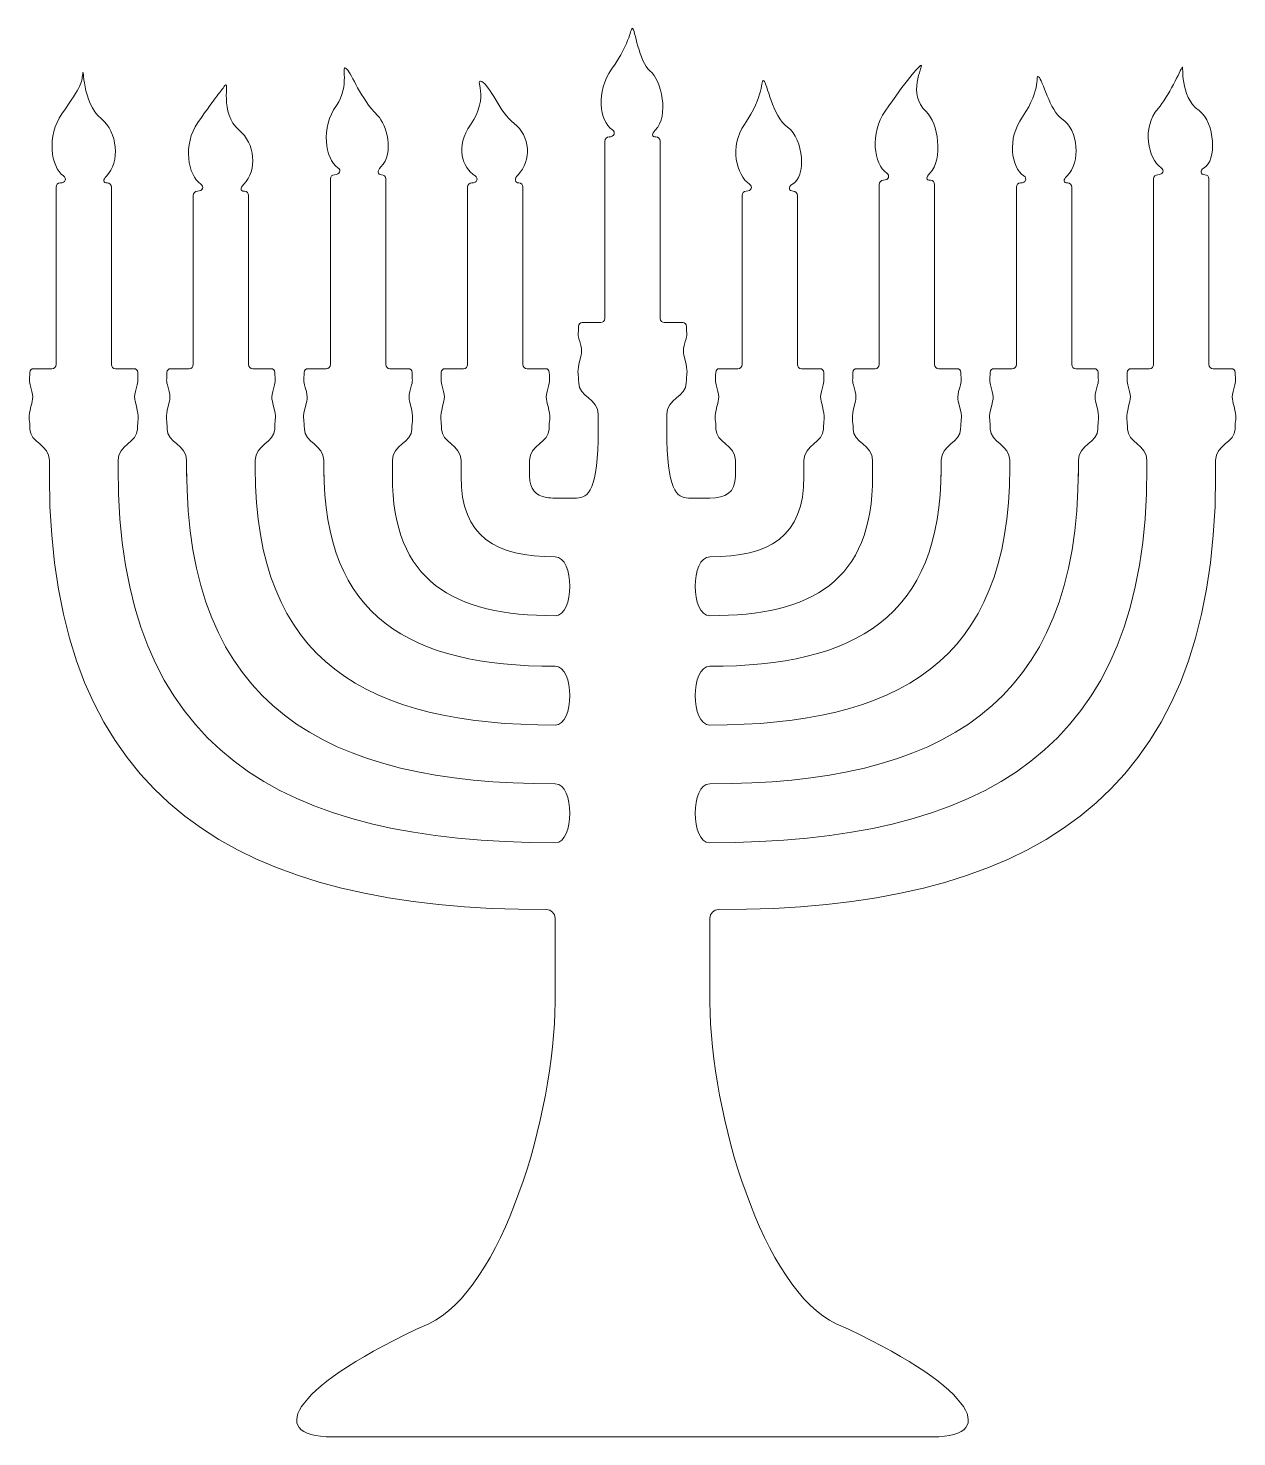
# Model space of a CAD drawing. Header units: millimetres. Extents: x -56 to 56, y -65 to 65.
import ezdxf

# ---------------------------------------------------------------- set-up
doc = ezdxf.new("R2010")
doc.units = ezdxf.units.MM
doc.header["$MEASUREMENT"] = 0
doc.layers.add('Layer 1', color=7, linetype='Continuous')

msp = doc.modelspace()

# ---------------------------------------------------------------- linework, layer by layer
at = {"layer": 'Layer 1', "lineweight": 9}
msp.add_open_spline([(48.6267, 51.6125), (48.4121, 51.6125), (48.2381, 51.4385), (48.2381, 51.2239), (48.2381, 51.2239), (48.2381, 51.2239), (48.2381, 43.7885), (48.2381, 43.7885), (48.2381, 43.7885), (48.2381, 43.7885), (48.2381, 34.0489), (48.2381, 34.0489), (48.2381, 34.0489), (48.2381, 33.8366), (48.066, 33.6645), (47.8537, 33.6645), (47.8537, 33.6645), (47.8537, 33.6645), (46.1484, 33.6665), (46.1484, 33.6665), (46.1484, 33.6665), (45.9574, 33.6665), (45.8025, 33.5116), (45.8025, 33.3206), (45.8025, 33.3206), (45.8025, 32.5403), (45.7001, 32.6641), (45.9136, 31.9143), (45.9136, 31.9143), (46.2258, 30.818), (46.0552, 30.8748), (45.8392, 29.8267), (45.8392, 29.8267), (45.6575, 28.9447), (45.8227, 28.9758), (45.8227, 28.075), (45.8227, 28.075), (45.8227, 26.8515), (47.6252, 26.6039), (47.6252, 25.1893), (47.6252, 25.1893), (47.6252, 25.1893), (47.6252, 23.7175), (47.6252, 23.7175), (47.6252, 23.7175), (47.6252, 23.7175), (47.6252, 24.4795), (47.6252, 24.4795), (47.6252, 24.4795), (47.6252, -1.6539), (32.477, -10.1909), (7.1442, -10.1909), (7.1442, -10.1909), (5.3478, -10.1909), (5.3478, -4.7499), (7.144, -4.7499), (7.144, -4.7499), (28.5012, -4.7499), (41.275, 2.4474), (41.275, 24.4795), (41.275, 24.4795), (41.275, 24.4795), (41.275, 23.7175), (41.275, 23.7175), (41.275, 23.7175), (41.275, 23.7175), (41.275, 25.1893), (41.275, 25.1893), (41.275, 25.1893), (41.275, 26.6039), (43.0775, 26.8515), (43.0775, 28.075), (43.0775, 28.075), (43.0775, 28.9758), (43.2427, 28.9447), (43.061, 29.8267), (43.061, 29.8267), (42.845, 30.8748), (42.6744, 30.818), (42.9866, 31.9143), (42.9866, 31.9143), (43.2001, 32.6641), (43.0977, 32.5403), (43.0977, 33.3206), (43.0977, 33.3206), (43.0977, 33.5116), (42.9428, 33.6665), (42.7518, 33.6665), (42.7518, 33.6665), (42.7518, 33.6665), (41.0465, 33.6645), (41.0465, 33.6645), (41.0465, 33.6645), (40.8342, 33.6645), (40.6621, 33.8366), (40.6621, 34.0489), (40.6621, 34.0489), (40.6621, 34.0489), (40.6621, 43.7885), (40.6621, 43.7885), (40.6621, 43.7885), (40.6621, 43.7885), (40.6621, 50.4619), (40.6621, 50.4619), (40.6621, 50.4619), (40.6621, 50.6765), (40.4881, 50.8505), (40.2735, 50.8505), (40.2735, 50.8505), (39.8838, 50.8505), (39.85, 51.126), (40.2131, 51.4867), (40.2131, 51.4867), (41.5074, 52.7729), (41.3116, 55.7281), (39.7458, 56.7827), (39.7458, 56.7827), (38.6355, 57.5305), (37.9593, 60.4182), (37.5929, 60.6746), (37.5929, 60.6746), (37.2265, 60.931), (37.9493, 59.6291), (36.0897, 56.9627), (36.0897, 56.9627), (34.6624, 54.9162), (35.0329, 52.3129), (36.235, 51.4972), (36.235, 51.4972), (36.5632, 51.2838), (36.418, 50.8505), (35.9265, 50.8505), (35.9265, 50.8505), (35.7119, 50.8505), (35.5379, 50.6765), (35.5379, 50.4619), (35.5379, 50.4619), (35.5379, 50.4619), (35.5379, 43.7885), (35.5379, 43.7885), (35.5379, 43.7885), (35.5379, 43.7885), (35.5379, 34.0489), (35.5379, 34.0489), (35.5379, 34.0489), (35.5379, 33.8366), (35.3658, 33.6645), (35.1535, 33.6645), (35.1535, 33.6645), (35.1535, 33.6645), (33.4482, 33.6665), (33.4482, 33.6665), (33.4482, 33.6665), (33.2572, 33.6665), (33.1023, 33.5116), (33.1023, 33.3206), (33.1023, 33.3206), (33.1023, 32.5403), (32.9999, 32.6641), (33.2134, 31.9143), (33.2134, 31.9143), (33.5256, 30.818), (33.355, 30.8748), (33.139, 29.8267), (33.139, 29.8267), (32.9573, 28.9447), (33.1225, 28.9758), (33.1225, 28.075), (33.1225, 28.075), (33.1225, 26.8515), (34.925, 26.6039), (34.925, 25.1893), (34.925, 25.1893), (34.925, 25.1893), (34.925, 23.7175), (34.925, 23.7175), (34.925, 23.7175), (34.925, 23.7175), (34.925, 24.4795), (34.925, 24.4795), (34.925, 24.4795), (34.925, 6.5487), (24.5443, 0.6913), (7.1628, 0.6913), (7.1628, 0.6913), (5.3478, 0.6913), (5.3478, 6.1323), (7.163, 6.1323), (7.163, 6.1323), (20.5689, 6.1323), (28.5752, 10.65), (28.5752, 24.4795), (28.5752, 24.4795), (28.5752, 24.4795), (28.5752, 23.7175), (28.5752, 23.7175), (28.5752, 23.7175), (28.5752, 23.7175), (28.5752, 25.1893), (28.5752, 25.1893), (28.5752, 25.1893), (28.5752, 26.6039), (30.3777, 26.8515), (30.3777, 28.075), (30.3777, 28.075), (30.3777, 28.9758), (30.5429, 28.9447), (30.3612, 29.8267), (30.3612, 29.8267), (30.1452, 30.8748), (29.9746, 30.818), (30.2868, 31.9143), (30.2868, 31.9143), (30.5003, 32.6641), (30.3979, 32.5403), (30.3979, 33.3206), (30.3979, 33.3206), (30.3979, 33.5116), (30.243, 33.6665), (30.052, 33.6665), (30.052, 33.6665), (30.052, 33.6665), (28.3467, 33.6645), (28.3467, 33.6645), (28.3467, 33.6645), (28.1344, 33.6645), (27.9623, 33.8366), (27.9623, 34.0489), (27.9623, 34.0489), (27.9623, 34.0489), (27.9623, 43.7885), (27.9623, 43.7885), (27.9623, 43.7885), (27.9623, 43.7885), (27.9623, 50.7159), (27.9623, 50.7159), (27.9623, 50.7159), (27.9623, 50.9305), (27.7883, 51.1045), (27.5737, 51.1045), (27.5737, 51.1045), (27.184, 51.1045), (27.1503, 51.38), (27.5133, 51.7407), (27.5133, 51.7407), (28.8076, 53.0268), (28.2874, 56.46), (27.1783, 57.4557), (27.1783, 57.4557), (25.3912, 59.0601), (26.9352, 61.7029), (26.7232, 61.7223), (26.7232, 61.7223), (26.5112, 61.7417), (25.2495, 60.1698), (23.3899, 57.5034), (23.3899, 57.5034), (21.9626, 55.4569), (22.3331, 52.5669), (23.5352, 51.7512), (23.5352, 51.7512), (23.8634, 51.5378), (23.7182, 51.1045), (23.2267, 51.1045), (23.2267, 51.1045), (23.0121, 51.1045), (22.8381, 50.9305), (22.8381, 50.7159), (22.8381, 50.7159), (22.8381, 50.7159), (22.8381, 43.7885), (22.8381, 43.7885), (22.8381, 43.7885), (22.8381, 43.7885), (22.8381, 34.0489), (22.8381, 34.0489), (22.8381, 34.0489), (22.8381, 33.8366), (22.666, 33.6645), (22.4537, 33.6645), (22.4537, 33.6645), (22.4537, 33.6645), (20.7484, 33.6665), (20.7484, 33.6665), (20.7484, 33.6665), (20.5574, 33.6665), (20.4025, 33.5116), (20.4025, 33.3206), (20.4025, 33.3206), (20.4025, 32.5403), (20.3001, 32.6641), (20.5136, 31.9143), (20.5136, 31.9143), (20.8258, 30.818), (20.6552, 30.8748), (20.4392, 29.8267), (20.4392, 29.8267), (20.2575, 28.9447), (20.4227, 28.9758), (20.4227, 28.075), (20.4227, 28.075), (20.4227, 26.8515), (22.2252, 26.6039), (22.2252, 25.1893), (22.2252, 25.1893), (22.2252, 25.1893), (22.2252, 23.7175), (22.2252, 23.7175), (22.2252, 23.7175), (22.2252, 13.9892), (16.5932, 10.8113), (7.163, 10.8113), (7.163, 10.8113), (5.3478, 10.8113), (5.3478, 16.2523), (7.163, 16.2523), (7.163, 16.2523), (12.6176, 16.2523), (15.8752, 18.0905), (15.8752, 23.7175), (15.8752, 23.7175), (15.8752, 23.7175), (15.8752, 25.1893), (15.8752, 25.1893), (15.8752, 25.1893), (15.8752, 26.6039), (17.6777, 26.8515), (17.6777, 28.075), (17.6777, 28.075), (17.6777, 28.9758), (17.8429, 28.9447), (17.6612, 29.8267), (17.6612, 29.8267), (17.4452, 30.8748), (17.2746, 30.818), (17.5868, 31.9143), (17.5868, 31.9143), (17.8003, 32.6641), (17.6979, 32.5403), (17.6979, 33.3206), (17.6979, 33.3206), (17.6979, 33.5116), (17.543, 33.6665), (17.352, 33.6665), (17.352, 33.6665), (17.352, 33.6665), (15.6467, 33.6645), (15.6467, 33.6645), (15.6467, 33.6645), (15.4344, 33.6645), (15.2623, 33.8366), (15.2623, 34.0489), (15.2623, 34.0489), (15.2623, 34.0489), (15.2623, 43.7885), (15.2623, 43.7885), (15.2623, 43.7885), (15.2623, 43.7885), (15.2623, 49.6999), (15.2623, 49.6999), (15.2623, 49.6999), (15.2623, 49.9145), (15.0883, 50.0885), (14.8737, 50.0885), (14.8737, 50.0885), (14.484, 50.0885), (14.3578, 50.4912), (14.8133, 50.7247), (14.8133, 50.7247), (16.0966, 51.3825), (15.8746, 54.9129), (14.346, 56.0207), (14.346, 56.0207), (12.9491, 57.0331), (12.4492, 60.1413), (12.149, 60.3095), (12.149, 60.3095), (11.8488, 60.4777), (12.2187, 58.9333), (10.3591, 56.2669), (10.3591, 56.2669), (8.9318, 54.2204), (9.6331, 51.5509), (10.8352, 50.7352), (10.8352, 50.7352), (11.1634, 50.5218), (11.0182, 50.0885), (10.5267, 50.0885), (10.5267, 50.0885), (10.3121, 50.0885), (10.1381, 49.9145), (10.1381, 49.6999), (10.1381, 49.6999), (10.1381, 49.6999), (10.1381, 43.7885), (10.1381, 43.7885), (10.1381, 43.7885), (10.1381, 43.7885), (10.1381, 34.0489), (10.1381, 34.0489), (10.1381, 34.0489), (10.1381, 33.8366), (9.966, 33.6645), (9.7537, 33.6645), (9.7537, 33.6645), (9.7537, 33.6645), (8.0484, 33.6665), (8.0484, 33.6665), (8.0484, 33.6665), (7.8574, 33.6665), (7.7025, 33.5116), (7.7025, 33.3206), (7.7025, 33.3206), (7.7025, 32.5403), (7.6001, 32.6641), (7.8136, 31.9143), (7.8136, 31.9143), (8.1258, 30.818), (7.9552, 30.8748), (7.7392, 29.8267), (7.7392, 29.8267), (7.5575, 28.9447), (7.7227, 28.9758), (7.7227, 28.075), (7.7227, 28.075), (7.7227, 26.8515), (9.5252, 26.6039), (9.5252, 25.1893), (9.5252, 25.1893), (9.5252, 25.1893), (9.5252, 23.7175), (9.5252, 23.7175), (9.5252, 23.7175), (9.5252, 22.1919), (8.6419, 21.6935), (7.163, 21.6935), (7.163, 21.6935), (7.163, 21.6935), (5.1758, 21.6935), (5.1758, 21.6935), (5.1758, 21.6935), (4.1087, 21.6935), (3.175, 22.4442), (3.175, 27.9795), (3.175, 27.9795), (3.175, 27.9795), (3.175, 29.4513), (3.175, 29.4513), (3.175, 29.4513), (3.175, 30.8659), (4.9775, 31.1135), (4.9775, 32.337), (4.9775, 32.337), (4.9775, 33.2378), (5.1427, 33.2067), (4.961, 34.0887), (4.961, 34.0887), (4.745, 35.1368), (4.5744, 35.08), (4.8866, 36.1763), (4.8866, 36.1763), (5.1001, 36.9261), (4.9977, 36.8023), (4.9977, 37.5826), (4.9977, 37.5826), (4.9977, 37.7736), (4.8428, 37.9285), (4.6518, 37.9285), (4.6518, 37.9285), (4.6518, 37.9285), (2.9465, 37.9265), (2.9465, 37.9265), (2.9465, 37.9265), (2.7342, 37.9265), (2.5621, 38.0986), (2.5621, 38.3109), (2.5621, 38.3109), (2.5621, 38.3109), (2.5621, 45.2228), (2.5621, 45.2228), (2.5621, 45.2228), (2.5621, 45.2228), (2.5621, 54.7239), (2.5621, 54.7239), (2.5621, 54.7239), (2.5621, 54.9385), (2.3881, 55.1125), (2.1735, 55.1125), (2.1735, 55.1125), (1.7838, 55.1125), (1.7501, 55.388), (2.1131, 55.7487), (2.1131, 55.7487), (3.4074, 57.0348), (2.7006, 60.354), (1.6128, 61.2322), (1.6128, 61.2322), (0.5931, 62.0554), (0.2121, 65.1433), (0, 65.1571), (0, 65.1571), (-0.2121, 65.1709), (-0.0845, 64.0345), (-1.9441, 61.3681), (-1.9441, 61.3681), (-3.3714, 59.3216), (-3.0671, 56.5749), (-1.865, 55.7592), (-1.865, 55.7592), (-1.5368, 55.5458), (-1.682, 55.1125), (-2.1735, 55.1125), (-2.1735, 55.1125), (-2.3881, 55.1125), (-2.5621, 54.9385), (-2.5621, 54.7239), (-2.5621, 54.7239), (-2.5621, 54.7239), (-2.5621, 45.2228), (-2.5621, 45.2228), (-2.5621, 45.2228), (-2.5621, 45.2228), (-2.5621, 38.3109), (-2.5621, 38.3109), (-2.5621, 38.3109), (-2.5621, 38.0986), (-2.7342, 37.9265), (-2.9465, 37.9265), (-2.9465, 37.9265), (-2.9465, 37.9265), (-4.6518, 37.9285), (-4.6518, 37.9285), (-4.6518, 37.9285), (-4.8428, 37.9285), (-4.9977, 37.7736), (-4.9977, 37.5826), (-4.9977, 37.5826), (-4.9977, 36.8023), (-5.1001, 36.9261), (-4.8866, 36.1763), (-4.8866, 36.1763), (-4.5744, 35.08), (-4.745, 35.1368), (-4.961, 34.0887), (-4.961, 34.0887), (-5.1427, 33.2067), (-4.9775, 33.2378), (-4.9775, 32.337), (-4.9775, 32.337), (-4.9775, 31.1135), (-3.175, 30.8659), (-3.175, 29.4513), (-3.175, 29.4513), (-3.175, 29.4513), (-3.175, 27.9795), (-3.175, 27.9795), (-3.175, 27.9795), (-3.175, 22.4442), (-4.1087, 21.6935), (-5.1758, 21.6935), (-5.1758, 21.6935), (-5.1758, 21.6935), (-7.163, 21.6935), (-7.163, 21.6935), (-7.163, 21.6935), (-7.4559, 21.6935), (-7.7255, 21.7132), (-7.9694, 21.7563), (-7.9694, 21.7563), (-8.957, 21.9312), (-9.5252, 22.4941), (-9.5252, 23.7175), (-9.5252, 23.7175), (-9.5252, 23.7175), (-9.5252, 25.1893), (-9.5252, 25.1893), (-9.5252, 25.1893), (-9.5252, 26.6039), (-7.7227, 26.8515), (-7.7227, 28.075), (-7.7227, 28.075), (-7.7227, 28.9758), (-7.5575, 28.9447), (-7.7392, 29.8267), (-7.7392, 29.8267), (-7.9552, 30.8748), (-8.1258, 30.818), (-7.8136, 31.9143), (-7.8136, 31.9143), (-7.6001, 32.6641), (-7.7025, 32.5403), (-7.7025, 33.3206), (-7.7025, 33.3206), (-7.7025, 33.5116), (-7.8574, 33.6665), (-8.0484, 33.6665), (-8.0484, 33.6665), (-8.0484, 33.6665), (-8.8791, 33.6655), (-8.8791, 33.6655), (-8.8791, 33.6655), (-8.8791, 33.6655), (-9.7537, 33.6645), (-9.7537, 33.6645), (-9.7537, 33.6645), (-9.966, 33.6645), (-10.1381, 33.8366), (-10.1381, 34.0489), (-10.1381, 34.0489), (-10.1381, 34.0489), (-10.1381, 36.2103), (-10.1381, 36.2103), (-10.1381, 36.2103), (-10.1381, 36.2103), (-10.1381, 41.7299), (-10.1381, 41.7299), (-10.1381, 41.7299), (-10.1381, 41.7299), (-10.1381, 43.7885), (-10.1381, 43.7885), (-10.1381, 43.7885), (-10.1381, 43.7885), (-10.1381, 50.4619), (-10.1381, 50.4619), (-10.1381, 50.4619), (-10.1381, 50.6765), (-10.3121, 50.8505), (-10.5267, 50.8505), (-10.5267, 50.8505), (-10.9164, 50.8505), (-10.9555, 51.2518), (-10.5926, 51.6125), (-10.5926, 51.6125), (-9.2983, 52.8985), (-9.4609, 55.2248), (-10.9662, 56.3638), (-10.9662, 56.3638), (-12.2749, 57.3541), (-13.1937, 59.8891), (-13.957, 60.2337), (-13.957, 60.2337), (-14.7203, 60.5783), (-13.1376, 58.9015), (-14.9972, 56.2351), (-14.9972, 56.2351), (-16.4245, 54.1886), (-15.7673, 52.3129), (-14.5652, 51.4972), (-14.5652, 51.4972), (-14.237, 51.2838), (-14.3822, 50.8505), (-14.8737, 50.8505), (-14.8737, 50.8505), (-15.0883, 50.8505), (-15.2623, 50.6765), (-15.2623, 50.4619), (-15.2623, 50.4619), (-15.2623, 50.4619), (-15.2623, 43.7885), (-15.2623, 43.7885), (-15.2623, 43.7885), (-15.2623, 43.7885), (-15.2623, 34.0489), (-15.2623, 34.0489), (-15.2623, 34.0489), (-15.2623, 33.8366), (-15.4344, 33.6645), (-15.6467, 33.6645), (-15.6467, 33.6645), (-15.6467, 33.6645), (-17.352, 33.6665), (-17.352, 33.6665), (-17.352, 33.6665), (-17.543, 33.6665), (-17.6979, 33.5116), (-17.6979, 33.3206), (-17.6979, 33.3206), (-17.6979, 32.5403), (-17.8003, 32.6641), (-17.5868, 31.9143), (-17.5868, 31.9143), (-17.2746, 30.818), (-17.4452, 30.8748), (-17.6612, 29.8267), (-17.6612, 29.8267), (-17.8429, 28.9447), (-17.6777, 28.9758), (-17.6777, 28.075), (-17.6777, 28.075), (-17.6777, 26.8515), (-15.8752, 26.6039), (-15.8752, 25.1893), (-15.8752, 25.1893), (-15.8752, 25.1893), (-15.8752, 23.7175), (-15.8752, 23.7175), (-15.8752, 23.7175), (-15.8752, 18.0905), (-12.6176, 16.2523), (-7.163, 16.2523), (-7.163, 16.2523), (-5.3478, 16.2523), (-5.3478, 10.8113), (-7.163, 10.8113), (-7.163, 10.8113), (-16.5932, 10.8113), (-22.2252, 13.9892), (-22.2252, 23.7175), (-22.2252, 23.7175), (-22.2252, 23.7175), (-22.2252, 25.1893), (-22.2252, 25.1893), (-22.2252, 25.1893), (-22.2252, 26.6039), (-20.4227, 26.8515), (-20.4227, 28.075), (-20.4227, 28.075), (-20.4227, 28.9758), (-20.2575, 28.9447), (-20.4392, 29.8267), (-20.4392, 29.8267), (-20.6552, 30.8748), (-20.8258, 30.818), (-20.5136, 31.9143), (-20.5136, 31.9143), (-20.3001, 32.6641), (-20.4025, 32.5403), (-20.4025, 33.3206), (-20.4025, 33.3206), (-20.4025, 33.5116), (-20.5574, 33.6665), (-20.7484, 33.6665), (-20.7484, 33.6665), (-20.7484, 33.6665), (-22.4537, 33.6645), (-22.4537, 33.6645), (-22.4537, 33.6645), (-22.666, 33.6645), (-22.8381, 33.8366), (-22.8381, 34.0489), (-22.8381, 34.0489), (-22.8381, 34.0489), (-22.8381, 43.7885), (-22.8381, 43.7885), (-22.8381, 43.7885), (-22.8381, 43.7885), (-22.8381, 51.2239), (-22.8381, 51.2239), (-22.8381, 51.2239), (-22.8381, 51.4385), (-23.0121, 51.6125), (-23.2267, 51.6125), (-23.2267, 51.6125), (-23.6164, 51.6125), (-23.6527, 51.9734), (-23.2898, 52.3341), (-23.2898, 52.3341), (-21.9955, 53.6201), (-22.8049, 56.2969), (-23.578, 57.0707), (-23.578, 57.0707), (-25.2754, 58.7699), (-25.8887, 60.8257), (-26.4696, 61.4035), (-26.4696, 61.4035), (-27.0505, 61.9813), (-26.1182, 59.7912), (-27.4105, 58.0114), (-27.4105, 58.0114), (-28.8766, 55.9923), (-28.4673, 53.0749), (-27.2652, 52.2592), (-27.2652, 52.2592), (-26.937, 52.0458), (-27.0822, 51.6125), (-27.5737, 51.6125), (-27.5737, 51.6125), (-27.7883, 51.6125), (-27.9623, 51.4385), (-27.9623, 51.2239), (-27.9623, 51.2239), (-27.9623, 51.2239), (-27.9623, 43.7885), (-27.9623, 43.7885), (-27.9623, 43.7885), (-27.9623, 43.7885), (-27.9623, 34.0489), (-27.9623, 34.0489), (-27.9623, 34.0489), (-27.9623, 33.8366), (-28.1344, 33.6645), (-28.3467, 33.6645), (-28.3467, 33.6645), (-28.3467, 33.6645), (-30.052, 33.6665), (-30.052, 33.6665), (-30.052, 33.6665), (-30.243, 33.6665), (-30.3979, 33.5116), (-30.3979, 33.3206), (-30.3979, 33.3206), (-30.3979, 32.5403), (-30.5003, 32.6641), (-30.2868, 31.9143), (-30.2868, 31.9143), (-29.9746, 30.818), (-30.1452, 30.8748), (-30.3612, 29.8267), (-30.3612, 29.8267), (-30.5429, 28.9447), (-30.3777, 28.9758), (-30.3777, 28.075), (-30.3777, 28.075), (-30.3777, 26.8515), (-28.5752, 26.6039), (-28.5752, 25.1893), (-28.5752, 25.1893), (-28.5752, 25.1893), (-28.5752, 23.7175), (-28.5752, 23.7175), (-28.5752, 23.7175), (-28.5752, 23.7175), (-28.5752, 24.4795), (-28.5752, 24.4795), (-28.5752, 24.4795), (-28.5752, 10.65), (-20.5689, 6.1323), (-7.163, 6.1323), (-7.163, 6.1323), (-5.3478, 6.1323), (-5.3478, 0.6913), (-7.1628, 0.6913), (-7.1628, 0.6913), (-24.5443, 0.6913), (-34.925, 6.5487), (-34.925, 24.4795), (-34.925, 24.4795), (-34.925, 24.4795), (-34.925, 23.7175), (-34.925, 23.7175), (-34.925, 23.7175), (-34.925, 23.7175), (-34.925, 25.1893), (-34.925, 25.1893), (-34.925, 25.1893), (-34.925, 26.6039), (-33.1225, 26.8515), (-33.1225, 28.075), (-33.1225, 28.075), (-33.1225, 28.9758), (-32.9573, 28.9447), (-33.139, 29.8267), (-33.139, 29.8267), (-33.355, 30.8748), (-33.5256, 30.818), (-33.2134, 31.9143), (-33.2134, 31.9143), (-32.9999, 32.6641), (-33.1023, 32.5403), (-33.1023, 33.3206), (-33.1023, 33.3206), (-33.1023, 33.5116), (-33.2572, 33.6665), (-33.4482, 33.6665), (-33.4482, 33.6665), (-33.4482, 33.6665), (-35.1535, 33.6645), (-35.1535, 33.6645), (-35.1535, 33.6645), (-35.3658, 33.6645), (-35.5379, 33.8366), (-35.5379, 34.0489), (-35.5379, 34.0489), (-35.5379, 34.0489), (-35.5379, 43.7885), (-35.5379, 43.7885), (-35.5379, 43.7885), (-35.5379, 43.7885), (-35.5379, 49.6999), (-35.5379, 49.6999), (-35.5379, 49.6999), (-35.5379, 49.9145), (-35.7119, 50.0885), (-35.9265, 50.0885), (-35.9265, 50.0885), (-36.3162, 50.0885), (-36.3499, 50.364), (-35.9869, 50.7247), (-35.9869, 50.7247), (-34.6926, 52.0108), (-34.9481, 54.5397), (-36.4101, 55.7341), (-36.4101, 55.7341), (-38.2702, 57.2536), (-37.2595, 60.5327), (-37.7307, 59.863), (-37.7307, 59.863), (-38.2019, 59.1933), (-38.3719, 59.1098), (-40.2316, 56.4433), (-40.2316, 56.4433), (-41.659, 54.3967), (-41.1671, 51.5509), (-39.965, 50.7352), (-39.965, 50.7352), (-39.6368, 50.5218), (-39.782, 50.0885), (-40.2735, 50.0885), (-40.2735, 50.0885), (-40.4881, 50.0885), (-40.6621, 49.9145), (-40.6621, 49.6999), (-40.6621, 49.6999), (-40.6621, 49.6999), (-40.6621, 43.7885), (-40.6621, 43.7885), (-40.6621, 43.7885), (-40.6621, 43.7885), (-40.6621, 34.0489), (-40.6621, 34.0489), (-40.6621, 34.0489), (-40.6621, 33.8366), (-40.8342, 33.6645), (-41.0465, 33.6645), (-41.0465, 33.6645), (-41.0465, 33.6645), (-42.7518, 33.6665), (-42.7518, 33.6665), (-42.7518, 33.6665), (-42.9428, 33.6665), (-43.0977, 33.5116), (-43.0977, 33.3206), (-43.0977, 33.3206), (-43.0977, 32.5403), (-43.2001, 32.6641), (-42.9866, 31.9143), (-42.9866, 31.9143), (-42.6744, 30.818), (-42.845, 30.8748), (-43.061, 29.8267), (-43.061, 29.8267), (-43.2427, 28.9447), (-43.0775, 28.9758), (-43.0775, 28.075), (-43.0775, 28.075), (-43.0775, 26.8515), (-41.275, 26.6039), (-41.275, 25.1893), (-41.275, 25.1893), (-41.275, 25.1893), (-41.275, 23.7175), (-41.275, 23.7175), (-41.275, 23.7175), (-41.275, 23.7175), (-41.275, 24.4795), (-41.275, 24.4795), (-41.275, 24.4795), (-41.275, 2.4474), (-28.5012, -4.7499), (-7.144, -4.7499), (-7.144, -4.7499), (-5.3478, -4.7499), (-5.3478, -10.1909), (-7.1442, -10.1909), (-7.1442, -10.1909), (-32.477, -10.1909), (-47.6252, -1.6539), (-47.6252, 24.4795), (-47.6252, 24.4795), (-47.6252, 24.4795), (-47.6252, 23.7175), (-47.6252, 23.7175), (-47.6252, 23.7175), (-47.6252, 23.7175), (-47.6252, 25.1893), (-47.6252, 25.1893), (-47.6252, 25.1893), (-47.6252, 26.6039), (-45.8227, 26.8515), (-45.8227, 28.075), (-45.8227, 28.075), (-45.8227, 28.9758), (-45.6575, 28.9447), (-45.8392, 29.8267), (-45.8392, 29.8267), (-46.0552, 30.8748), (-46.2258, 30.818), (-45.9136, 31.9143), (-45.9136, 31.9143), (-45.7001, 32.6641), (-45.8025, 32.5403), (-45.8025, 33.3206), (-45.8025, 33.3206), (-45.8025, 33.5116), (-45.9574, 33.6665), (-46.1484, 33.6665), (-46.1484, 33.6665), (-46.1484, 33.6665), (-47.8537, 33.6645), (-47.8537, 33.6645), (-47.8537, 33.6645), (-48.066, 33.6645), (-48.2381, 33.8366), (-48.2381, 34.0489), (-48.2381, 34.0489), (-48.2381, 34.0489), (-48.2381, 43.7885), (-48.2381, 43.7885), (-48.2381, 43.7885), (-48.2381, 43.7885), (-48.2381, 50.4619), (-48.2381, 50.4619), (-48.2381, 50.4619), (-48.2381, 50.6765), (-48.4121, 50.8505), (-48.6267, 50.8505), (-48.6267, 50.8505), (-49.0164, 50.8505), (-49.0502, 51.126), (-48.6871, 51.4867), (-48.6871, 51.4867), (-47.3928, 52.7729), (-47.6924, 55.5883), (-49.1544, 56.7827), (-49.1544, 56.7827), (-51.0145, 58.3022), (-50.7645, 61.8073), (-50.8884, 60.9392), (-50.8884, 60.9392), (-51.0123, 60.0711), (-50.9508, 59.9159), (-52.8105, 57.2494), (-52.8105, 57.2494), (-54.2379, 55.2028), (-53.8673, 52.3129), (-52.6652, 51.4972), (-52.6652, 51.4972), (-52.337, 51.2838), (-52.4822, 50.8505), (-52.9737, 50.8505), (-52.9737, 50.8505), (-53.1883, 50.8505), (-53.3623, 50.6765), (-53.3623, 50.4619), (-53.3623, 50.4619), (-53.3623, 50.4619), (-53.3623, 43.7885), (-53.3623, 43.7885), (-53.3623, 43.7885), (-53.3623, 43.7885), (-53.3623, 34.0489), (-53.3623, 34.0489), (-53.3623, 34.0489), (-53.3623, 33.8366), (-53.5344, 33.6645), (-53.7467, 33.6645), (-53.7467, 33.6645), (-53.7467, 33.6645), (-55.452, 33.6665), (-55.452, 33.6665), (-55.452, 33.6665), (-55.643, 33.6665), (-55.7979, 33.5116), (-55.7979, 33.3206), (-55.7979, 33.3206), (-55.7979, 32.5403), (-55.9003, 32.6641), (-55.6868, 31.9143), (-55.6868, 31.9143), (-55.3746, 30.818), (-55.5452, 30.8748), (-55.7612, 29.8267), (-55.7612, 29.8267), (-55.9429, 28.9447), (-55.7777, 28.9758), (-55.7777, 28.075), (-55.7777, 28.075), (-55.7777, 26.8515), (-53.9752, 26.6039), (-53.9752, 25.1893), (-53.9752, 25.1893), (-53.9752, 25.1893), (-53.9752, 23.7175), (-53.9752, 23.7175), (-53.9752, 23.7175), (-53.9752, -6.6682), (-35.9063, -16.3834), (-7.9597, -16.3834), (-7.9597, -16.3834), (-7.9597, -16.3834), (-7.9725, -16.3834), (-7.9725, -16.3834), (-7.9725, -16.3834), (-7.5296, -16.3834), (-7.1705, -16.7388), (-7.1705, -17.1772), (-7.1705, -17.1772), (-7.1705, -17.1772), (-7.1724, -24.9536), (-7.1724, -24.9536), (-7.1724, -24.9536), (-7.1724, -35.3452), (-12.1741, -51.6995), (-18.8515, -54.6962), (-18.8515, -54.6962), (-31.2166, -60.2453), (-34.237, -65.1637), (-27.7815, -65.1637), (-27.7815, -65.1637), (-27.7815, -65.1637), (0, -65.1637), (0, -65.1637), (0, -65.1637), (0, -65.1637), (27.7815, -65.1637), (27.7815, -65.1637), (27.7815, -65.1637), (34.237, -65.1637), (31.2166, -60.2453), (18.8515, -54.6962), (18.8515, -54.6962), (12.1741, -51.6995), (7.1724, -35.3452), (7.1724, -24.9536), (7.1724, -24.9536), (7.1724, -24.9536), (7.1705, -17.1772), (7.1705, -17.1772), (7.1705, -17.1772), (7.1705, -16.7388), (7.5296, -16.3834), (7.9725, -16.3834), (7.9725, -16.3834), (7.9725, -16.3834), (7.9597, -16.3834), (7.9597, -16.3834), (7.9597, -16.3834), (35.9063, -16.3834), (53.9752, -6.6682), (53.9752, 23.7175), (53.9752, 23.7175), (53.9752, 23.7175), (53.9752, 25.1893), (53.9752, 25.1893), (53.9752, 25.1893), (53.9752, 26.6039), (55.7777, 26.8515), (55.7777, 28.075), (55.7777, 28.075), (55.7777, 28.9758), (55.9429, 28.9447), (55.7612, 29.8267), (55.7612, 29.8267), (55.5452, 30.8748), (55.3746, 30.818), (55.6868, 31.9143), (55.6868, 31.9143), (55.9003, 32.6641), (55.7979, 32.5403), (55.7979, 33.3206), (55.7979, 33.3206), (55.7979, 33.5116), (55.643, 33.6665), (55.452, 33.6665), (55.452, 33.6665), (55.452, 33.6665), (53.7467, 33.6645), (53.7467, 33.6645), (53.7467, 33.6645), (53.5344, 33.6645), (53.3623, 33.8366), (53.3623, 34.0489), (53.3623, 34.0489), (53.3623, 34.0489), (53.3623, 43.7885), (53.3623, 43.7885), (53.3623, 43.7885), (53.3623, 43.7885), (53.3623, 51.2239), (53.3623, 51.2239), (53.3623, 51.2239), (53.3623, 51.4385), (53.1883, 51.6125), (52.9737, 51.6125), (52.9737, 51.6125), (52.584, 51.6125), (52.4621, 52.0071), (52.9133, 52.2487), (52.9133, 52.2487), (54.0698, 52.8679), (53.9691, 56.4293), (52.446, 57.5447), (52.446, 57.5447), (50.597, 58.8988), (51.0233, 61.7536), (50.8884, 61.5524), (50.8884, 61.5524), (50.7535, 61.3512), (49.5858, 58.7832), (48.6576, 57.7357), (48.6576, 57.7357), (47.1121, 55.9916), (47.7331, 53.0749), (48.9352, 52.2592), (48.9352, 52.2592), (49.2634, 52.0458), (49.1182, 51.6125), (48.6267, 51.6125)], degree=3, knots=[0, 0, 0, 0, 0.00330033, 0.00330033, 0.00330033, 0.00330033, 0.00660066, 0.00660066, 0.00660066, 0.00660066, 0.00990099, 0.00990099, 0.00990099, 0.00990099, 0.01320132, 0.01320132, 0.01320132, 0.01320132, 0.01650165, 0.01650165, 0.01650165, 0.01650165, 0.01980198, 0.01980198, 0.01980198, 0.01980198, 0.02310231, 0.02310231, 0.02310231, 0.02310231, 0.02640264, 0.02640264, 0.02640264, 0.02640264, 0.02970297, 0.02970297, 0.02970297, 0.02970297, 0.0330033, 0.0330033, 0.0330033, 0.0330033, 0.03630363, 0.03630363, 0.03630363, 0.03630363, 0.03960396, 0.03960396, 0.03960396, 0.03960396, 0.04290429, 0.04290429, 0.04290429, 0.04290429, 0.04620462, 0.04620462, 0.04620462, 0.04620462, 0.04950495, 0.04950495, 0.04950495, 0.04950495, 0.05280528, 0.05280528, 0.05280528, 0.05280528, 0.05610561, 0.05610561, 0.05610561, 0.05610561, 0.05940594, 0.05940594, 0.05940594, 0.05940594, 0.06270627, 0.06270627, 0.06270627, 0.06270627, 0.0660066, 0.0660066, 0.0660066, 0.0660066, 0.06930693, 0.06930693, 0.06930693, 0.06930693, 0.07260726, 0.07260726, 0.07260726, 0.07260726, 0.07590759, 0.07590759, 0.07590759, 0.07590759, 0.07920792, 0.07920792, 0.07920792, 0.07920792, 0.08250825, 0.08250825, 0.08250825, 0.08250825, 0.08580858, 0.08580858, 0.08580858, 0.08580858, 0.08910891, 0.08910891, 0.08910891, 0.08910891, 0.09240924, 0.09240924, 0.09240924, 0.09240924, 0.09570957, 0.09570957, 0.09570957, 0.09570957, 0.0990099, 0.0990099, 0.0990099, 0.0990099, 0.10231023, 0.10231023, 0.10231023, 0.10231023, 0.10561056, 0.10561056, 0.10561056, 0.10561056, 0.10891089, 0.10891089, 0.10891089, 0.10891089, 0.11221122, 0.11221122, 0.11221122, 0.11221122, 0.11551155, 0.11551155, 0.11551155, 0.11551155, 0.11881188, 0.11881188, 0.11881188, 0.11881188, 0.12211221, 0.12211221, 0.12211221, 0.12211221, 0.12541254, 0.12541254, 0.12541254, 0.12541254, 0.12871287, 0.12871287, 0.12871287, 0.12871287, 0.1320132, 0.1320132, 0.1320132, 0.1320132, 0.13531353, 0.13531353, 0.13531353, 0.13531353, 0.13861386, 0.13861386, 0.13861386, 0.13861386, 0.14191419, 0.14191419, 0.14191419, 0.14191419, 0.14521452, 0.14521452, 0.14521452, 0.14521452, 0.14851485, 0.14851485, 0.14851485, 0.14851485, 0.15181518, 0.15181518, 0.15181518, 0.15181518, 0.15511551, 0.15511551, 0.15511551, 0.15511551, 0.15841584, 0.15841584, 0.15841584, 0.15841584, 0.16171617, 0.16171617, 0.16171617, 0.16171617, 0.1650165, 0.1650165, 0.1650165, 0.1650165, 0.16831683, 0.16831683, 0.16831683, 0.16831683, 0.17161716, 0.17161716, 0.17161716, 0.17161716, 0.17491749, 0.17491749, 0.17491749, 0.17491749, 0.17821782, 0.17821782, 0.17821782, 0.17821782, 0.18151815, 0.18151815, 0.18151815, 0.18151815, 0.18481848, 0.18481848, 0.18481848, 0.18481848, 0.18811881, 0.18811881, 0.18811881, 0.18811881, 0.19141914, 0.19141914, 0.19141914, 0.19141914, 0.19471947, 0.19471947, 0.19471947, 0.19471947, 0.1980198, 0.1980198, 0.1980198, 0.1980198, 0.20132013, 0.20132013, 0.20132013, 0.20132013, 0.20462046, 0.20462046, 0.20462046, 0.20462046, 0.20792079, 0.20792079, 0.20792079, 0.20792079, 0.21122112, 0.21122112, 0.21122112, 0.21122112, 0.21452145, 0.21452145, 0.21452145, 0.21452145, 0.21782178, 0.21782178, 0.21782178, 0.21782178, 0.22112211, 0.22112211, 0.22112211, 0.22112211, 0.22442244, 0.22442244, 0.22442244, 0.22442244, 0.22772277, 0.22772277, 0.22772277, 0.22772277, 0.2310231, 0.2310231, 0.2310231, 0.2310231, 0.23432343, 0.23432343, 0.23432343, 0.23432343, 0.23762376, 0.23762376, 0.23762376, 0.23762376, 0.24092409, 0.24092409, 0.24092409, 0.24092409, 0.24422442, 0.24422442, 0.24422442, 0.24422442, 0.24752475, 0.24752475, 0.24752475, 0.24752475, 0.25082508, 0.25082508, 0.25082508, 0.25082508, 0.25412541, 0.25412541, 0.25412541, 0.25412541, 0.25742574, 0.25742574, 0.25742574, 0.25742574, 0.26072607, 0.26072607, 0.26072607, 0.26072607, 0.2640264, 0.2640264, 0.2640264, 0.2640264, 0.26732673, 0.26732673, 0.26732673, 0.26732673, 0.27062706, 0.27062706, 0.27062706, 0.27062706, 0.27392739, 0.27392739, 0.27392739, 0.27392739, 0.27722772, 0.27722772, 0.27722772, 0.27722772, 0.28052805, 0.28052805, 0.28052805, 0.28052805, 0.28382838, 0.28382838, 0.28382838, 0.28382838, 0.28712871, 0.28712871, 0.28712871, 0.28712871, 0.29042904, 0.29042904, 0.29042904, 0.29042904, 0.29372937, 0.29372937, 0.29372937, 0.29372937, 0.2970297, 0.2970297, 0.2970297, 0.2970297, 0.30033003, 0.30033003, 0.30033003, 0.30033003, 0.30363036, 0.30363036, 0.30363036, 0.30363036, 0.30693069, 0.30693069, 0.30693069, 0.30693069, 0.31023102, 0.31023102, 0.31023102, 0.31023102, 0.31353135, 0.31353135, 0.31353135, 0.31353135, 0.31683168, 0.31683168, 0.31683168, 0.31683168, 0.32013201, 0.32013201, 0.32013201, 0.32013201, 0.32343234, 0.32343234, 0.32343234, 0.32343234, 0.32673267, 0.32673267, 0.32673267, 0.32673267, 0.330033, 0.330033, 0.330033, 0.330033, 0.33333333, 0.33333333, 0.33333333, 0.33333333, 0.33663366, 0.33663366, 0.33663366, 0.33663366, 0.33993399, 0.33993399, 0.33993399, 0.33993399, 0.34323432, 0.34323432, 0.34323432, 0.34323432, 0.34653465, 0.34653465, 0.34653465, 0.34653465, 0.34983498, 0.34983498, 0.34983498, 0.34983498, 0.35313531, 0.35313531, 0.35313531, 0.35313531, 0.35643564, 0.35643564, 0.35643564, 0.35643564, 0.35973597, 0.35973597, 0.35973597, 0.35973597, 0.3630363, 0.3630363, 0.3630363, 0.3630363, 0.36633663, 0.36633663, 0.36633663, 0.36633663, 0.36963696, 0.36963696, 0.36963696, 0.36963696, 0.37293729, 0.37293729, 0.37293729, 0.37293729, 0.37623762, 0.37623762, 0.37623762, 0.37623762, 0.37953795, 0.37953795, 0.37953795, 0.37953795, 0.38283828, 0.38283828, 0.38283828, 0.38283828, 0.38613861, 0.38613861, 0.38613861, 0.38613861, 0.38943894, 0.38943894, 0.38943894, 0.38943894, 0.39273927, 0.39273927, 0.39273927, 0.39273927, 0.3960396, 0.3960396, 0.3960396, 0.3960396, 0.39933993, 0.39933993, 0.39933993, 0.39933993, 0.40264026, 0.40264026, 0.40264026, 0.40264026, 0.40594059, 0.40594059, 0.40594059, 0.40594059, 0.40924092, 0.40924092, 0.40924092, 0.40924092, 0.41254125, 0.41254125, 0.41254125, 0.41254125, 0.41584158, 0.41584158, 0.41584158, 0.41584158, 0.41914191, 0.41914191, 0.41914191, 0.41914191, 0.42244224, 0.42244224, 0.42244224, 0.42244224, 0.42574257, 0.42574257, 0.42574257, 0.42574257, 0.4290429, 0.4290429, 0.4290429, 0.4290429, 0.43234323, 0.43234323, 0.43234323, 0.43234323, 0.43564356, 0.43564356, 0.43564356, 0.43564356, 0.43894389, 0.43894389, 0.43894389, 0.43894389, 0.44224422, 0.44224422, 0.44224422, 0.44224422, 0.44554455, 0.44554455, 0.44554455, 0.44554455, 0.44884488, 0.44884488, 0.44884488, 0.44884488, 0.45214521, 0.45214521, 0.45214521, 0.45214521, 0.45544554, 0.45544554, 0.45544554, 0.45544554, 0.45874587, 0.45874587, 0.45874587, 0.45874587, 0.4620462, 0.4620462, 0.4620462, 0.4620462, 0.46534653, 0.46534653, 0.46534653, 0.46534653, 0.46864686, 0.46864686, 0.46864686, 0.46864686, 0.47194719, 0.47194719, 0.47194719, 0.47194719, 0.47524752, 0.47524752, 0.47524752, 0.47524752, 0.47854785, 0.47854785, 0.47854785, 0.47854785, 0.48184818, 0.48184818, 0.48184818, 0.48184818, 0.48514851, 0.48514851, 0.48514851, 0.48514851, 0.48844884, 0.48844884, 0.48844884, 0.48844884, 0.49174917, 0.49174917, 0.49174917, 0.49174917, 0.4950495, 0.4950495, 0.4950495, 0.4950495, 0.49834983, 0.49834983, 0.49834983, 0.49834983, 0.50165017, 0.50165017, 0.50165017, 0.50165017, 0.5049505, 0.5049505, 0.5049505, 0.5049505, 0.50825083, 0.50825083, 0.50825083, 0.50825083, 0.51155116, 0.51155116, 0.51155116, 0.51155116, 0.51485149, 0.51485149, 0.51485149, 0.51485149, 0.51815182, 0.51815182, 0.51815182, 0.51815182, 0.52145215, 0.52145215, 0.52145215, 0.52145215, 0.52475248, 0.52475248, 0.52475248, 0.52475248, 0.52805281, 0.52805281, 0.52805281, 0.52805281, 0.53135314, 0.53135314, 0.53135314, 0.53135314, 0.53465347, 0.53465347, 0.53465347, 0.53465347, 0.5379538, 0.5379538, 0.5379538, 0.5379538, 0.54125413, 0.54125413, 0.54125413, 0.54125413, 0.54455446, 0.54455446, 0.54455446, 0.54455446, 0.54785479, 0.54785479, 0.54785479, 0.54785479, 0.55115512, 0.55115512, 0.55115512, 0.55115512, 0.55445545, 0.55445545, 0.55445545, 0.55445545, 0.55775578, 0.55775578, 0.55775578, 0.55775578, 0.56105611, 0.56105611, 0.56105611, 0.56105611, 0.56435644, 0.56435644, 0.56435644, 0.56435644, 0.56765677, 0.56765677, 0.56765677, 0.56765677, 0.5709571, 0.5709571, 0.5709571, 0.5709571, 0.57425743, 0.57425743, 0.57425743, 0.57425743, 0.57755776, 0.57755776, 0.57755776, 0.57755776, 0.58085809, 0.58085809, 0.58085809, 0.58085809, 0.58415842, 0.58415842, 0.58415842, 0.58415842, 0.58745875, 0.58745875, 0.58745875, 0.58745875, 0.59075908, 0.59075908, 0.59075908, 0.59075908, 0.59405941, 0.59405941, 0.59405941, 0.59405941, 0.59735974, 0.59735974, 0.59735974, 0.59735974, 0.60066007, 0.60066007, 0.60066007, 0.60066007, 0.6039604, 0.6039604, 0.6039604, 0.6039604, 0.60726073, 0.60726073, 0.60726073, 0.60726073, 0.61056106, 0.61056106, 0.61056106, 0.61056106, 0.61386139, 0.61386139, 0.61386139, 0.61386139, 0.61716172, 0.61716172, 0.61716172, 0.61716172, 0.62046205, 0.62046205, 0.62046205, 0.62046205, 0.62376238, 0.62376238, 0.62376238, 0.62376238, 0.62706271, 0.62706271, 0.62706271, 0.62706271, 0.63036304, 0.63036304, 0.63036304, 0.63036304, 0.63366337, 0.63366337, 0.63366337, 0.63366337, 0.6369637, 0.6369637, 0.6369637, 0.6369637, 0.64026403, 0.64026403, 0.64026403, 0.64026403, 0.64356436, 0.64356436, 0.64356436, 0.64356436, 0.64686469, 0.64686469, 0.64686469, 0.64686469, 0.65016502, 0.65016502, 0.65016502, 0.65016502, 0.65346535, 0.65346535, 0.65346535, 0.65346535, 0.65676568, 0.65676568, 0.65676568, 0.65676568, 0.66006601, 0.66006601, 0.66006601, 0.66006601, 0.66336634, 0.66336634, 0.66336634, 0.66336634, 0.66666667, 0.66666667, 0.66666667, 0.66666667, 0.669967, 0.669967, 0.669967, 0.669967, 0.67326733, 0.67326733, 0.67326733, 0.67326733, 0.67656766, 0.67656766, 0.67656766, 0.67656766, 0.67986799, 0.67986799, 0.67986799, 0.67986799, 0.68316832, 0.68316832, 0.68316832, 0.68316832, 0.68646865, 0.68646865, 0.68646865, 0.68646865, 0.68976898, 0.68976898, 0.68976898, 0.68976898, 0.69306931, 0.69306931, 0.69306931, 0.69306931, 0.69636964, 0.69636964, 0.69636964, 0.69636964, 0.69966997, 0.69966997, 0.69966997, 0.69966997, 0.7029703, 0.7029703, 0.7029703, 0.7029703, 0.70627063, 0.70627063, 0.70627063, 0.70627063, 0.70957096, 0.70957096, 0.70957096, 0.70957096, 0.71287129, 0.71287129, 0.71287129, 0.71287129, 0.71617162, 0.71617162, 0.71617162, 0.71617162, 0.71947195, 0.71947195, 0.71947195, 0.71947195, 0.72277228, 0.72277228, 0.72277228, 0.72277228, 0.72607261, 0.72607261, 0.72607261, 0.72607261, 0.72937294, 0.72937294, 0.72937294, 0.72937294, 0.73267327, 0.73267327, 0.73267327, 0.73267327, 0.7359736, 0.7359736, 0.7359736, 0.7359736, 0.73927393, 0.73927393, 0.73927393, 0.73927393, 0.74257426, 0.74257426, 0.74257426, 0.74257426, 0.74587459, 0.74587459, 0.74587459, 0.74587459, 0.74917492, 0.74917492, 0.74917492, 0.74917492, 0.75247525, 0.75247525, 0.75247525, 0.75247525, 0.75577558, 0.75577558, 0.75577558, 0.75577558, 0.75907591, 0.75907591, 0.75907591, 0.75907591, 0.76237624, 0.76237624, 0.76237624, 0.76237624, 0.76567657, 0.76567657, 0.76567657, 0.76567657, 0.7689769, 0.7689769, 0.7689769, 0.7689769, 0.77227723, 0.77227723, 0.77227723, 0.77227723, 0.77557756, 0.77557756, 0.77557756, 0.77557756, 0.77887789, 0.77887789, 0.77887789, 0.77887789, 0.78217822, 0.78217822, 0.78217822, 0.78217822, 0.78547855, 0.78547855, 0.78547855, 0.78547855, 0.78877888, 0.78877888, 0.78877888, 0.78877888, 0.79207921, 0.79207921, 0.79207921, 0.79207921, 0.79537954, 0.79537954, 0.79537954, 0.79537954, 0.79867987, 0.79867987, 0.79867987, 0.79867987, 0.8019802, 0.8019802, 0.8019802, 0.8019802, 0.80528053, 0.80528053, 0.80528053, 0.80528053, 0.80858086, 0.80858086, 0.80858086, 0.80858086, 0.81188119, 0.81188119, 0.81188119, 0.81188119, 0.81518152, 0.81518152, 0.81518152, 0.81518152, 0.81848185, 0.81848185, 0.81848185, 0.81848185, 0.82178218, 0.82178218, 0.82178218, 0.82178218, 0.82508251, 0.82508251, 0.82508251, 0.82508251, 0.82838284, 0.82838284, 0.82838284, 0.82838284, 0.83168317, 0.83168317, 0.83168317, 0.83168317, 0.8349835, 0.8349835, 0.8349835, 0.8349835, 0.83828383, 0.83828383, 0.83828383, 0.83828383, 0.84158416, 0.84158416, 0.84158416, 0.84158416, 0.84488449, 0.84488449, 0.84488449, 0.84488449, 0.84818482, 0.84818482, 0.84818482, 0.84818482, 0.85148515, 0.85148515, 0.85148515, 0.85148515, 0.85478548, 0.85478548, 0.85478548, 0.85478548, 0.85808581, 0.85808581, 0.85808581, 0.85808581, 0.86138614, 0.86138614, 0.86138614, 0.86138614, 0.86468647, 0.86468647, 0.86468647, 0.86468647, 0.8679868, 0.8679868, 0.8679868, 0.8679868, 0.87128713, 0.87128713, 0.87128713, 0.87128713, 0.87458746, 0.87458746, 0.87458746, 0.87458746, 0.87788779, 0.87788779, 0.87788779, 0.87788779, 0.88118812, 0.88118812, 0.88118812, 0.88118812, 0.88448845, 0.88448845, 0.88448845, 0.88448845, 0.88778878, 0.88778878, 0.88778878, 0.88778878, 0.89108911, 0.89108911, 0.89108911, 0.89108911, 0.89438944, 0.89438944, 0.89438944, 0.89438944, 0.89768977, 0.89768977, 0.89768977, 0.89768977, 0.9009901, 0.9009901, 0.9009901, 0.9009901, 0.90429043, 0.90429043, 0.90429043, 0.90429043, 0.90759076, 0.90759076, 0.90759076, 0.90759076, 0.91089109, 0.91089109, 0.91089109, 0.91089109, 0.91419142, 0.91419142, 0.91419142, 0.91419142, 0.91749175, 0.91749175, 0.91749175, 0.91749175, 0.92079208, 0.92079208, 0.92079208, 0.92079208, 0.92409241, 0.92409241, 0.92409241, 0.92409241, 0.92739274, 0.92739274, 0.92739274, 0.92739274, 0.93069307, 0.93069307, 0.93069307, 0.93069307, 0.9339934, 0.9339934, 0.9339934, 0.9339934, 0.93729373, 0.93729373, 0.93729373, 0.93729373, 0.94059406, 0.94059406, 0.94059406, 0.94059406, 0.94389439, 0.94389439, 0.94389439, 0.94389439, 0.94719472, 0.94719472, 0.94719472, 0.94719472, 0.95049505, 0.95049505, 0.95049505, 0.95049505, 0.95379538, 0.95379538, 0.95379538, 0.95379538, 0.95709571, 0.95709571, 0.95709571, 0.95709571, 0.96039604, 0.96039604, 0.96039604, 0.96039604, 0.96369637, 0.96369637, 0.96369637, 0.96369637, 0.9669967, 0.9669967, 0.9669967, 0.9669967, 0.97029703, 0.97029703, 0.97029703, 0.97029703, 0.97359736, 0.97359736, 0.97359736, 0.97359736, 0.97689769, 0.97689769, 0.97689769, 0.97689769, 0.98019802, 0.98019802, 0.98019802, 0.98019802, 0.98349835, 0.98349835, 0.98349835, 0.98349835, 0.98679868, 0.98679868, 0.98679868, 0.98679868, 0.99009901, 0.99009901, 0.99009901, 0.99009901, 0.99339934, 0.99339934, 0.99339934, 0.99339934, 1, 1, 1, 1], dxfattribs=at)

doc.saveas('drawing.dxf')
